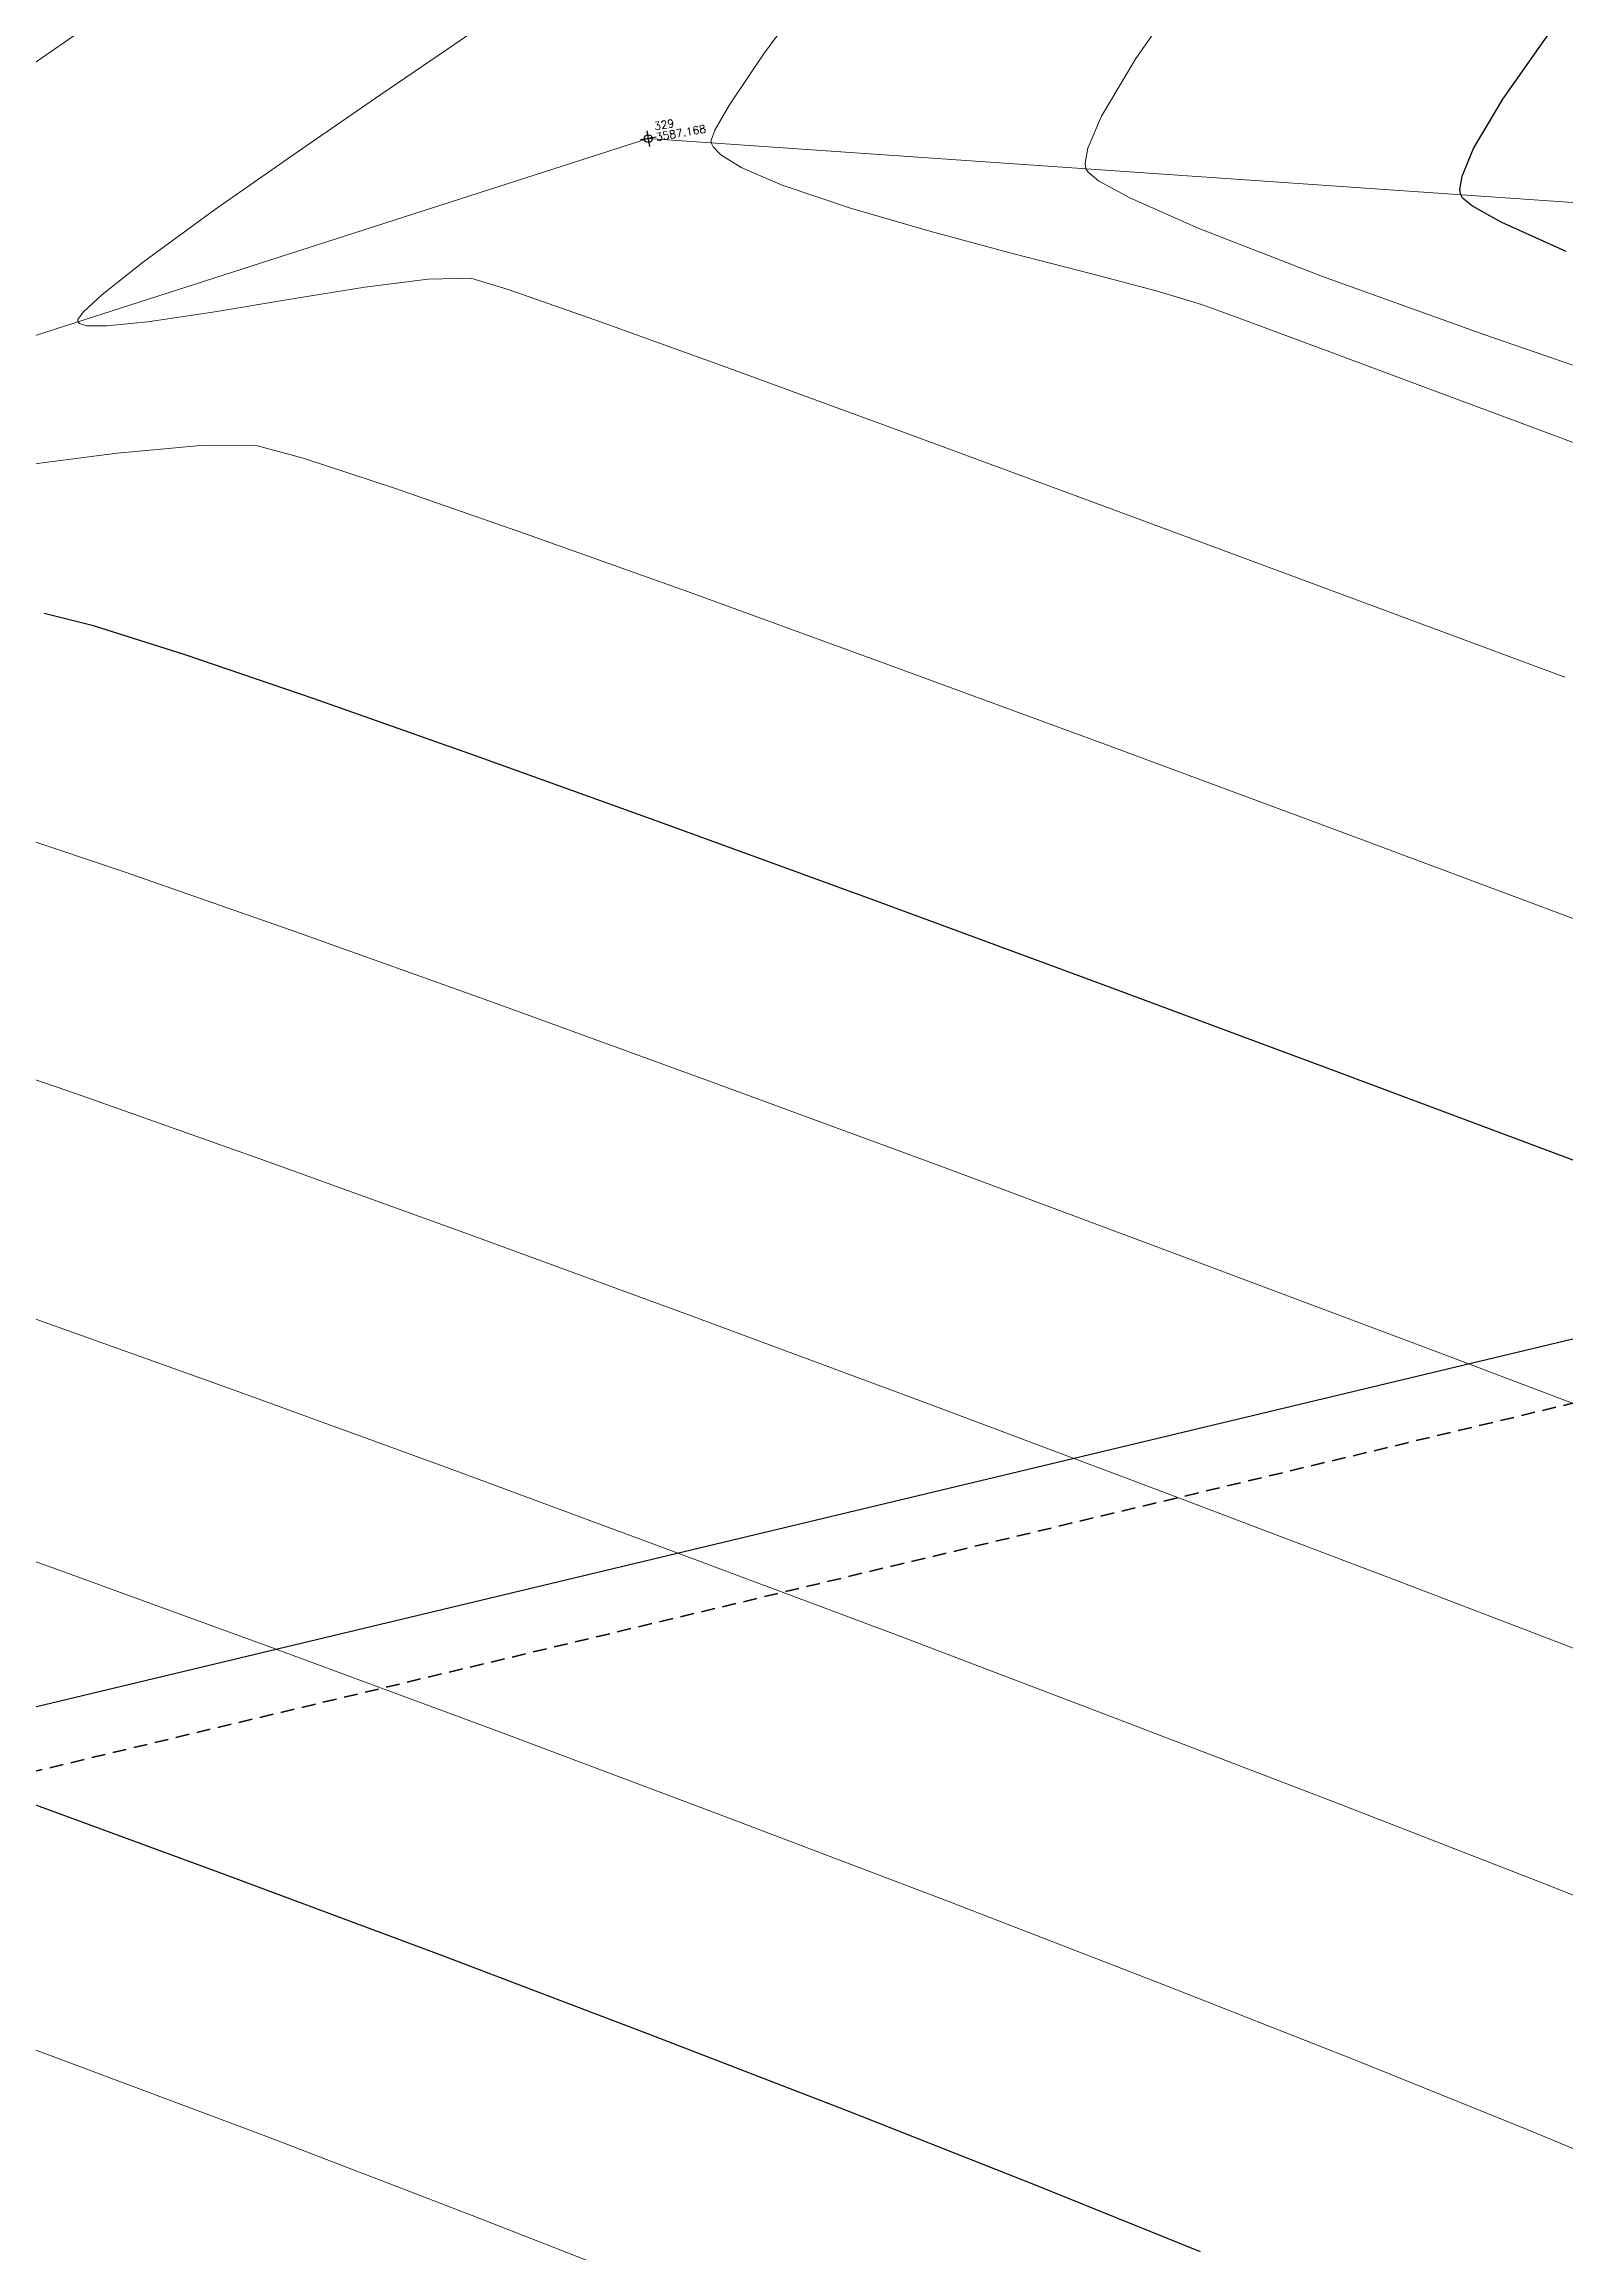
# Model space of a CAD drawing. Header units: millimetres. Extents: x 736950 to 740938, y 8500595 to 8502163.
# Drawn here: x 737934.04 to 737953.38, y 8501228.3 to 8501256.38 of the extents above; entities that cross this region are included whole.
import ezdxf

# ---------------------------------------------------------------- set-up
doc = ezdxf.new("R2010")
doc.units = ezdxf.units.MM
doc.linetypes.add('DASHED', pattern=[0.75, 0.5, -0.25])
for name, color, linetype, lineweight in [('CONT-MJR', 80, 'Continuous', 30), ('CONT-MNR', 96, 'Continuous', 15), ('COTAS', 40, 'Continuous', 5), ('PERIMETRO', 7, 'Continuous', 35), ('pista', 251, 'Continuous', 5), ('saiwite', 5, 'Continuous', 5)]:
    doc.layers.add(name, color=color, linetype=linetype, lineweight=lineweight)
doc.styles.add('5mm', font='arial.ttf', dxfattribs={"height": 3})
doc.styles.add('COTAS', font='arial.ttf')
doc.dimstyles.new('Copy of GenDist', dxfattribs={"dimtxt": 2, "dimasz": 2, "dimexe": 0.18, "dimexo": 0.0625, "dimgap": 1, "dimtad": 2, "dimdec": 3, "dimzin": 1, "dimdsep": 46, "dimtxsty": 'COTAS', "dimcen": 0.09, "dimadec": 3, "dimazin": 0, "dimtfac": 1, "dimtdec": 3, "dimtofl": 0, "dimtmove": 0, "dimatfit": 3, "dimfxl": 1, "dimtolj": 1, "dimtzin": 0, "dimarcsym": 0})

# ---------------------------------------------------------------- blocks, each defined once
blk = doc.blocks.new('*D155')
at = {"layer": 'COTAS', "color": 0, "lineweight": -2, "transparency": 16777216}
for p, q in [((737966.6579041376, 8501242.309450852), (737966.4448905829, 8501243.199841607)), ((737894.410769413, 8501225.781604614), (737964.5416599361, 8501242.55944087)), ((737892.6367909918, 8501224.600933155), (737892.4237774368, 8501225.491323913))]:
    blk.add_line(p, q, dxfattribs=at)
at = {"layer": 'COTAS', "color": 0, "transparency": 16777216}
for points in [[(737964.4641031495, 8501242.883626089), (737964.6192167227, 8501242.235255651), (737966.4867712476, 8501243.024781588)], [(737894.3332126264, 8501226.105789833), (737894.4883261996, 8501225.457419395), (737892.4656581015, 8501225.316263894)]]:
    blk.add_solid(points, dxfattribs=at)
at = {"layer": 'Defpoints', "color": 0, "transparency": 16777216}
for p in [(737966.4867712476, 8501243.024781588), (737966.6724460351, 8501242.248666123), (737892.6513328892, 8501224.540148428)]:
    blk.add_point(p, dxfattribs=at)
at = {"layer": 'COTAS', "color": 0, "transparency": 16777216, "insert": (737929.0059539131, 8501236.13619969), "char_height": 2, "attachment_point": 5, "rotation": 13.45433814943491, "style": 'COTAS'}
blk.add_mtext('\\A1;76.110', dxfattribs=at)

msp = doc.modelspace()

# ---------------------------------------------------------------- hatches: boundary and pattern name
at = {"layer": 'pista'}
h = msp.add_hatch(dxfattribs=at)
h.set_pattern_fill('HONEY', color=256, scale=3, angle=9.94991650582834, style=0)
h.set_pattern_definition([(9.94991650582834, (1479841.21072825, -18.49207214638591), (0.4979252195647159, 0.4170677100899267), [0.375, -0.75]), (129.9499165058283, (1479841.21072825, -18.49207214638591), (-0.6101538418184378, 0.222682034283025), [0.3749999999999999, -0.7499999999999998]), (69.94991650582834, (1479841.21072825, -18.49207214638591), (-0.112228622253722, 0.6397497443729518), [-0.75, 0.375])])
h.paths.add_polyline_path([(737744.7999806425, 8501250.923935566), (737743.4751223363, 8501250.754223157), (737756.465848178, 8501242.026572531), (737763.5739612179, 8501242.006896213), (737770.002546867, 8501243.455222024), (737769.8468594846, 8501244.342704736), (737763.4750639071, 8501242.907173423), (737756.7405500773, 8501242.925815564)])
h.paths.add_polyline_path([(737794.2809870465, 8501256.017245878), (737809.7820272583, 8501263.709828075), (737823.391616501, 8501273.483615467), (737837.0791595323, 8501280.557800073), (737851.5530432165, 8501285.77819753), (737870.8510758049, 8501293.050216693, -0.9976846880626209), (737871.0089264096, 8501292.63424804), (737865.2748787645, 8501289.581801567, 0.7845063948290762), (737866.1540430214, 8501286.121818589), (737883.2588851704, 8501291.348365877), (737897.4188924351, 8501296.516943583), (737903.2981396064, 8501301.44146652, -0.5512150924587264), (737904.1219025984, 8501301.177325813), (737906.855912117, 8501297.98174819, 0.5618964424650519), (737910.2738656431, 8501298.536066804), (737914.22079628, 8501308.558674501), (737925.6412323939, 8501300.72656757, 0.340189525830376), (737928.7023693406, 8501300.894137181), (737936.9171069289, 8501306.117412793, -0.358727273887905), (737938.1716059428, 8501305.962964654), (737943.1732157968, 8501301.051021611, 0.3417074120720416), (737946.0555081918, 8501300.709858142), (737955.8779356404, 8501307.072689936), (737971.8320576148, 8501314.464803053), (737988.5677626224, 8501323.411181662), (738023.1375471824, 8501336.282937778), (738044.4246208373, 8501357.728329657), (738061.4456776979, 8501362.208386911), (738078.9085143938, 8501363.070318012), (738112.0997810266, 8501372.051506756), (738118.6561313582, 8501373.365123207), (738128.3493353954, 8501376.976906104), (738155.2251721952, 8501366.826195797), (738176.6167526407, 8501363.543890122), (738193.8053773039, 8501353.328603027), (738204.7313956148, 8501340.877429372), (738207.705198212, 8501335.751671141), (738214.35685511, 8501331.742925933), (738229.9282901662, 8501313.374534177), (738233.5603594936, 8501308.186787868), (738234.53883727, 8501308.358438132), (738230.6417003467, 8501313.924784988), (738214.9478837823, 8501332.43754055), (738208.3676942562, 8501336.403214611), (738205.4657963786, 8501341.405035153), (738194.387784551, 8501354.029418997), (738176.9261677533, 8501364.406946706), (738155.4549153853, 8501367.70147717), (738128.3514754312, 8501377.93815071), (738118.4090486554, 8501374.233504975), (738111.8936108743, 8501372.928085677), (738078.7671659255, 8501363.964436961), (738061.3074614278, 8501363.102660457), (738043.958527311, 8501358.536303693), (738022.6381405202, 8501337.057350922), (737988.196920163, 8501324.233464561), (737971.4304040315, 8501315.270615296), (737955.4419368334, 8501307.862588815), (737945.5806043665, 8501301.47455489, -0.3391433520832071), (737943.8038299843, 8501301.693147572), (737938.8116631231, 8501306.59581691, 0.3560082385246841), (737936.4342009705, 8501306.876887502), (737928.158540546, 8501301.61487459, -0.3502196171718997), (737926.1502499409, 8501301.468794718), (737914.5128481541, 8501309.44969617, 0.4302069892023044), (737913.4330382891, 8501309.014522241), (737909.4507249827, 8501298.90206584, -0.5704007069138802), (737907.5397775185, 8501298.566836312), (737904.9064502402, 8501301.644734057, 0.4931454261128044), (737902.7202336333, 8501302.131411942), (737896.9620044216, 8501297.308254998), (737882.9728831241, 8501292.20205278), (737866.0373022418, 8501287.027224885, -0.7384715771871906), (737865.6977918843, 8501288.787355538), (737871.5108758068, 8501291.881875956, 0.9119586051647783), (737870.5337161538, 8501293.892406015), (737851.2416702455, 8501286.62264278), (737836.7183275839, 8501281.384406622), (737822.9200107896, 8501274.252970394), (737809.3164408724, 8501264.483505804), (737793.8201376351, 8501256.79327439), (737778.9884914039, 8501246.402265295), (737769.846859484, 8501244.34270474), (737770.0025468671, 8501243.455222024), (737779.3594973255, 8501245.563292695)])
h.paths.add_polyline_path([(738260.5182952256, 8501271.251537092), (738234.538837269, 8501308.358438132), (738233.56035949, 8501308.186787868), (738259.6897886079, 8501270.86568047), (738269.3749442189, 8501234.589470252), (738274.5057655985, 8501215.583008338), (738279.7983711922, 8501189.602392923), (738280.7089290785, 8501189.641305126), (738275.382018582, 8501215.790318219), (738270.2441657205, 8501234.822827347)])

# ---------------------------------------------------------------- linework, layer by layer
at = {"linetype": 'Continuous', "extrusion": (-0.172787269436437, 0.9849591664230046, 0), "elevation": 8245882.275062787}
msp.add_lwpolyline([(-2195751.231162654, 0), (-2195751.031162655, 0)], dxfattribs=at)
at = {"linetype": 'Continuous', "extrusion": (0.9849591664230046, 0.172787269436437, 0), "elevation": 2195751.131162655}
msp.add_lwpolyline([(8245882.375062784, 0), (8245882.175062786, 0)], dxfattribs=at)
at = {"linetype": 'Continuous'}
msp.add_circle((737941.7214199239, 8501255.174383635), 0.05, dxfattribs=at)
at = {"layer": 'CONT-MJR'}
for points, elevation in [([(737952.5908916446, 8501255.676613126), (737953.287067893, 8501256.662244128)], 3585), ([(737952.046938039, 8501254.525437355), (737952.0734326012, 8501254.69692153)], 3585), ([(737952.056699486, 8501254.460465638), (737952.046938039, 8501254.525437355)], 3585), ([(737952.5813687167, 8501254.106140772), (737952.2078650842, 8501254.3149362)], 3585), ([(737935.8312083868, 8501248.608141437), (737934.6639603783, 8501248.978605574)], 3590), ([(737953.6231773907, 8501242.13089942), (737950.507616287, 8501243.29794676)], 3590), ([(737946.645645703, 8501229.151007183), (737944.2872733508, 8501230.080746643)], 3595)]:
    msp.add_lwpolyline(points, dxfattribs=dict(at, elevation=elevation))
at = {"layer": 'CONT-MJR', "extrusion": (0.8605081465192415, -0.5094366788659996, 0), "elevation": -3695837.241877275}
msp.add_lwpolyline([(7691339.154129852, 3585), (7691339.88243294, 3585)], dxfattribs=at)
at = {"layer": 'CONT-MJR', "extrusion": (0.9236709739533417, -0.3831865497066479, 0), "elevation": -2575941.545092418}
msp.add_lwpolyline([(8135135.514598442, 3585.00000000001), (8135135.896748438, 3585.00000000001)], dxfattribs=at)
at = {"layer": 'CONT-MJR', "extrusion": (0.8579647284822437, 0.5137085989940112, 0), "elevation": 5000304.35453648}
msp.add_lwpolyline([(6914684.109787976, 3585.000000000003), (6914684.157760018, 3585.000000000003)], dxfattribs=at)
at = {"layer": 'CONT-MJR', "extrusion": (0.6363485341139051, 0.7714016743118233, 0), "elevation": 7027476.618013469}
msp.add_lwpolyline([(4840503.15272993, 3585), (4840503.316745585, 3585)], dxfattribs=at)
at = {"layer": 'CONT-MJR', "extrusion": (-0.4114499219552685, -0.9114323681563014, 0), "elevation": -8051948.69426922}
msp.add_lwpolyline([(-2825245.575773727, 3585.00000000001), (-2825246.469669584, 3585.00000000001)], dxfattribs=at)
at = {"layer": 'CONT-MJR', "extrusion": (-0.2426176755338433, -0.9701219838342777, 0), "elevation": -8426284.517059892}
msp.add_lwpolyline([(-1346666.626182423, 3590.000000000006), (-1346667.273294328, 3590.000000000006)], dxfattribs=at)
at = {"layer": 'CONT-MJR', "extrusion": (0.322380166042227, 0.9466102833492706, 0), "elevation": 8285265.229568833}
msp.add_lwpolyline([(2042094.557573223, 3590.000000000003), (2042096.291585139, 3590.000000000003)], dxfattribs=at)
at = {"layer": 'CONT-MJR', "extrusion": (-0.3324086883325488, -0.9431354430414725, 0), "elevation": -8263125.172574372}
msp.add_lwpolyline([(-2129911.554049072, 3590.00000000001), (-2129913.728004052, 3590.00000000001)], dxfattribs=at)
at = {"layer": 'CONT-MJR', "extrusion": (0.3385572313162832, 0.9409458013740498, 0), "elevation": 8249047.740079646}
msp.add_lwpolyline([(2183795.117584049, 3590), (2183797.661778892, 3590)], dxfattribs=at)
at = {"layer": 'CONT-MJR', "extrusion": (-0.3428031483486834, -0.9394072607140265, 0), "elevation": -8239101.466886161}
msp.add_lwpolyline([(-2221023.213746201, 3590.000000000013), (-2221026.058390916, 3590.000000000013)], dxfattribs=at)
at = {"layer": 'CONT-MJR', "extrusion": (0.3459973049805475, 0.9382355061210369, 0), "elevation": 8231497.204040701}
msp.add_lwpolyline([(2249039.138101229, 3590.000000000013), (2249042.2133689, 3590.000000000013)], dxfattribs=at)
at = {"layer": 'CONT-MJR', "extrusion": (0.3485732915087456, 0.9372815267819797, 0), "elevation": 8225288.135254972}
msp.add_lwpolyline([(2271638.979813835, 3590), (2271642.215859396, 3590)], dxfattribs=at)
at = {"layer": 'CONT-MJR', "extrusion": (-0.3450422140757402, -0.9385871672389896, 0), "elevation": -8233767.479341692}
msp.add_lwpolyline([(-2240666.721154264, 3595), (-2240669.621434044, 3595)], dxfattribs=at)
at = {"layer": 'CONT-MJR', "extrusion": (-0.3498454013746825, -0.936807448271515, 0), "elevation": -8222182.11995677}
msp.add_lwpolyline([(-2282810.139068862, 3595.000000000006), (-2282813.055293051, 3595.000000000006)], dxfattribs=at)
at = {"layer": 'CONT-MJR', "extrusion": (0.3547794539611864, 0.9349500195448966, 0), "elevation": 8210032.717419826}
msp.add_lwpolyline([(2326123.473764923, 3595.00000000001), (2326126.334417042, 3595.00000000001)], dxfattribs=at)
at = {"layer": 'CONT-MJR', "extrusion": (-0.3602380809924809, -0.9328603995254889, 0), "elevation": -8196296.523510134}
msp.add_lwpolyline([(-2374067.807710355, 3595), (-2374070.541285525, 3595)], dxfattribs=at)
at = {"layer": 'CONT-MJR', "extrusion": (0.3752256803126209, 0.9269334867367405, 0), "elevation": 8156970.510637943}
msp.add_lwpolyline([(2505849.769354984, 3595.000000000013), (2505852.034406104, 3595.000000000013)], dxfattribs=at)
at = {"layer": 'CONT-MNR', "extrusion": (0.8193267728644542, -0.5733268171536362, 0), "elevation": -4269377.665672741}
msp.add_lwpolyline([(7388392.135014336, 3586.000000000006), (7388393.571169237, 3586.000000000006)], dxfattribs=at)
at = {"layer": 'CONT-MNR', "extrusion": (-0.8061078817128084, 0.5917686059943437, 0), "elevation": 4435914.737925115}
msp.add_lwpolyline([(-7289621.277061114, 3587), (-7289622.647328489, 3587)], dxfattribs=at)
at = {"layer": 'CONT-MNR', "extrusion": (0.5701042207854217, -0.821572381134278, 0), "elevation": -6563698.005977595}
msp.add_lwpolyline([(5452867.602298376, 3589), (5452869.422847941, 3589)], dxfattribs=at)
at = {"layer": 'CONT-MNR'}
for points, elevation in [([(737939.260130226, 8501256.375721896), (737939.943870496, 8501256.847236048)], 3588), ([(737942.7527580886, 8501255.603896314), (737943.1885057212, 8501256.246912062)], 3587), ([(737937.2554690031, 8501255.003256574), (737938.3191482149, 8501255.733616656)], 3588), ([(737942.5692805641, 8501255.284023333), (737942.7527580886, 8501255.603896314)], 3587), ([(737942.522040436, 8501255.155963095), (737942.5692805641, 8501255.284023333)], 3587), ([(737942.522308702, 8501255.119061578), (737942.522040436, 8501255.155963095)], 3587), ([(737936.2036371306, 8501254.266977903), (737937.2554690031, 8501255.003256574)], 3588), ([(737942.6431296295, 8501254.968204131), (737942.545869742, 8501255.070071828)], 3587), ([(737943.4254969881, 8501254.580839448), (737942.9022940901, 8501254.807110433)], 3587), ([(737947.3155048183, 8501254.746630149), (737947.2895040939, 8501254.789763609)], 3586), ([(737947.4495024448, 8501254.637734864), (737947.3155048183, 8501254.746630149)], 3586), ([(737947.8466003452, 8501254.420394594), (737947.4495024448, 8501254.637734864)], 3586), ([(737946.3548650068, 8501253.714986034), (737945.3025741362, 8501253.995536279)], 3587), ([(737947.3488808599, 8501253.458373616), (737946.3548650068, 8501253.714986034)], 3587), ([(737934.5326923098, 8501252.968461348), (737934.7696612275, 8501253.189578747)], 3588), ([(737938.1158763091, 8501253.28518109), (737937.1707455331, 8501253.133221682)], 3588), ([(737938.9213484337, 8501253.387771955), (737938.1158763091, 8501253.28518109)], 3588), ([(737939.4636101553, 8501253.400279561), (737938.9213484337, 8501253.387771955)], 3588), ([(737939.9390055534, 8501253.254050499), (737939.4636101553, 8501253.400279561)], 3588), ([(737941.043161417, 8501252.868057074), (737939.9390055534, 8501253.254050499)], 3588), ([(737934.4667788594, 8501252.874756861), (737934.5326923098, 8501252.968461348)], 3588), ([(737936.2095078573, 8501252.972608441), (737935.3557150338, 8501252.844056077)], 3588), ([(737937.1707455331, 8501253.133221682), (737936.2095078573, 8501252.972608441)], 3588), ([(737934.4646709514, 8501252.845992822), (737934.4667788594, 8501252.874756861)], 3588), ([(737934.4840261714, 8501252.823416589), (737934.4646709514, 8501252.845992822)], 3588), ([(737934.5761549686, 8501252.79546585), (737934.4840261714, 8501252.823416589)], 3588), ([(737934.833067846, 8501252.791658303), (737934.5761549686, 8501252.79546585)], 3588), ([(737950.3927083039, 8501252.462066285), (737949.2725095929, 8501252.876898155)], 3587), ([(737954.8354224386, 8501251.826046864), (737952.364578373, 8501252.678689452)], 3586), ([(737952.0432309131, 8501251.848780464), (737950.3927083039, 8501252.462066285)], 3587), ([(737947.3813813975, 8501250.55230907), (737944.8390303794, 8501251.489104517)], 3588), ([(737936.0307205743, 8501251.272135016), (737934.9661316916, 8501251.174819976)], 3589), ([(737937.3322389214, 8501251.112490075), (737936.749896524, 8501251.267942961)], 3589), ([(737944.7421806451, 8501248.497112539), (737942.2664363451, 8501249.39713569)], 3589), ([(737942.5327707242, 8501243.176859967), (737939.7520687756, 8501244.188298967)], 3591), ([(737936.8513035071, 8501242.17432848), (737934.4352625024, 8501243.029969923)], 3592), ([(737939.5158490881, 8501241.212163558), (737936.8513035071, 8501242.17432848)], 3592), ([(737936.4775502777, 8501239.250134757), (737933.9296311646, 8501240.162966937)], 3593), ([(737954.900201049, 8501238.554720169), (737951.7659291461, 8501239.741606746)], 3591), ([(737951.3064657843, 8501236.814636815), (737948.324207593, 8501237.944711788)], 3592), ([(737936.9758837572, 8501235.969179353), (737934.1918877215, 8501236.983053422)], 3594), ([(737950.442298797, 8501234.023070654), (737947.696895575, 8501235.07652947)], 3593), ([(737953.0373886531, 8501233.013793493), (737950.442298797, 8501234.023070654)], 3593), ([(737948.2151420175, 8501231.722074501), (737945.532084159, 8501232.759146288)], 3594), ([(737934.1261074446, 8501230.795194983), (737931.3720184811, 8501231.8108873)], 3596), ([(737950.6951555519, 8501230.746010423), (737948.2151420175, 8501231.722074501)], 3594), ([(737936.8546636488, 8501229.770567698), (737934.1261074446, 8501230.795194983)], 3596), ([(737952.9010008506, 8501229.857676908), (737950.6951555519, 8501230.746010423)], 3594), ([(737954.7615540012, 8501229.083796814), (737952.9010008506, 8501229.857676908)], 3594), ([(737941.9315862233, 8501227.805411445), (737939.4817892043, 8501228.76473125)], 3596)]:
    msp.add_lwpolyline(points, dxfattribs=dict(at, elevation=elevation))
at = {"layer": 'CONT-MNR', "extrusion": (0.563652343667184, -0.8260121279245788, 0), "elevation": -6606199.675486007}
msp.add_lwpolyline([(5401298.719643819, 3588.000000000003), (5401299.858830493, 3588.000000000003)], dxfattribs=at)
at = {"layer": 'CONT-MNR', "extrusion": (0.8597857271754267, -0.510654974856236, 0), "elevation": -3706731.676972173}
msp.add_lwpolyline([(7686094.660758671, 3586.000000000013), (7686095.515137582, 3586.000000000013)], dxfattribs=at)
at = {"layer": 'CONT-MNR', "extrusion": (0.9198848646383505, -0.3921885207515432, 0), "elevation": -2655268.080018527}
msp.add_lwpolyline([(8109590.318438259, 3586.000000000003), (8109590.759245902, 3586.000000000003)], dxfattribs=at)
at = {"layer": 'CONT-MNR', "extrusion": (0.9011929720403737, 0.4334180743174403, 0), "elevation": 4349626.237859301}
msp.add_lwpolyline([(7341433.68548355, 3587), (7341433.739844551, 3587)], dxfattribs=at)
at = {"layer": 'CONT-MNR', "extrusion": (-0.5279139524534023, -0.8492978622397602, 0), "elevation": -7609667.888269394}
msp.add_lwpolyline([(-3861197.696661783, 3587.000000000006), (-3861198.001813218, 3587.000000000006)], dxfattribs=at)
at = {"layer": 'CONT-MNR', "extrusion": (0.9856011365877775, -0.1690869585653525, 0), "elevation": -710129.6509102647}
msp.add_lwpolyline([(8503623.714160496, 3586.000000000003), (8503623.909167837, 3586.000000000003)], dxfattribs=at)
at = {"layer": 'CONT-MNR', "extrusion": (0.9902839002544405, 0.1390604073661997, 0), "elevation": 1912965.27422069}
msp.add_lwpolyline([(8316036.499570627, 3586), (8316036.571153378, 3586)], dxfattribs=at)
at = {"layer": 'CONT-MNR', "extrusion": (-0.3198509270164354, -0.9474678804512199, 0), "elevation": -8290697.547615076}
msp.add_lwpolyline([(-2019955.550066209, 3587), (-2019956.465235673, 3587)], dxfattribs=at)
at = {"layer": 'CONT-MNR', "extrusion": (-0.2782526367078966, -0.9605079230100622, 0), "elevation": -8370857.044421011}
msp.add_lwpolyline([(-1656694.029710997, 3587.00000000001), (-1656695.081220779, 3587.00000000001)], dxfattribs=at)
at = {"layer": 'CONT-MNR', "extrusion": (-0.4030015249711145, -0.9151993066381532, 0), "elevation": -8077736.258628763}
msp.add_lwpolyline([(-2750648.186740867, 3586), (-2750649.1380427, 3586)], dxfattribs=at)
at = {"layer": 'CONT-MNR', "extrusion": (-0.5889648926766704, 0.808158620070564, 0), "elevation": 6435743.400292491}
msp.add_lwpolyline([(-5603308.690625116, 3588.000000000013), (-5603309.810999224, 3588.000000000013)], dxfattribs=at)
at = {"layer": 'CONT-MNR', "extrusion": (-0.3616676705622753, -0.9323070824948492, 0), "elevation": -8192671.542355689}
msp.add_lwpolyline([(-2386632.23061836, 3586.000000000006), (-2386633.928834062, 3586.000000000006)], dxfattribs=at)
at = {"layer": 'CONT-MNR', "extrusion": (0.6198938939116339, -0.7846856442493848, 0), "elevation": -6213370.078173657}
msp.add_lwpolyline([(5848921.76296231, 3588), (5848922.436526193, 3588)], dxfattribs=at)
at = {"layer": 'CONT-MNR', "extrusion": (-0.2555686024497179, -0.9667909233344602, 0), "elevation": -8407530.853156265}
msp.add_lwpolyline([(-1459211.802784682, 3587.000000000006), (-1459212.666630634, 3587.000000000006)], dxfattribs=at)
at = {"layer": 'CONT-MNR', "extrusion": (-0.2878257001389002, -0.9576828109241347, 0), "elevation": -8353904.549701641}
msp.add_lwpolyline([(-1740158.272805803, 3587), (-1740158.873963701, 3587)], dxfattribs=at)
at = {"layer": 'CONT-MNR', "extrusion": (0.3391500969450791, 0.94073227421097, 0), "elevation": 8247679.382053242}
msp.add_lwpolyline([(2188985.063942968, 3586.00000000001), (2188987.258072777, 3586.00000000001)], dxfattribs=at)
at = {"layer": 'CONT-MNR', "extrusion": (-0.3437152232940889, -0.9390739296114523, 0), "elevation": -8236949.344709771}
msp.add_lwpolyline([(-2229021.107673071, 3587.000000000013), (-2229021.653691554, 3587.000000000013)], dxfattribs=at)
at = {"layer": 'CONT-MNR', "extrusion": (0.09975451803240969, -0.9950120783850425, 0), "elevation": -8385236.875492569}
msp.add_lwpolyline([(1582292.972134289, 3588.000000000013), (1582292.44686711, 3588.000000000013)], dxfattribs=at)
at = {"layer": 'CONT-MNR', "extrusion": (-0.3390766515379784, -0.9407587492985608, 0), "elevation": -8247846.593571796}
msp.add_lwpolyline([(-2188350.100900507, 3588), (-2188351.863557818, 3588)], dxfattribs=at)
at = {"layer": 'CONT-MNR', "extrusion": (0.3432775169876071, 0.9392340210676056, 0), "elevation": 8237984.492234781}
msp.add_lwpolyline([(2225185.603978405, 3588.000000000013), (2225187.879911376, 3588.000000000013)], dxfattribs=at)
at = {"layer": 'CONT-MNR', "extrusion": (-0.3488338495325543, -0.9371845844977922, 0), "elevation": -8224664.83362106}
msp.add_lwpolyline([(-2273924.884514305, 3587.000000000013), (-2273927.129241172, 3587.000000000013)], dxfattribs=at)
at = {"layer": 'CONT-MNR', "extrusion": (-0.005828872373325467, -0.9999830119791314, 0), "elevation": -8505408.187643752}
msp.add_lwpolyline([(688371.505157207, 3589.000000000013), (688370.7859690398, 3589.000000000013)], dxfattribs=at)
at = {"layer": 'CONT-MNR', "extrusion": (0.1294221981945344, -0.9915895797226263, 0), "elevation": -8334246.914114852}
msp.add_lwpolyline([(1831979.237378224, 3589.000000000003), (1831977.913979921, 3589.000000000003)], dxfattribs=at)
at = {"layer": 'CONT-MNR', "extrusion": (-0.3122686955117425, -0.9499938219816982, 0), "elevation": -8306570.764088268}
msp.add_lwpolyline([(-1953637.467614573, 3589), (-1953638.688478392, 3589)], dxfattribs=at)
at = {"layer": 'CONT-MNR', "extrusion": (-0.3287556762251112, -0.9444150069486243, 0), "elevation": -8271310.236394956}
msp.add_lwpolyline([(-2097912.480777829, 3589.000000000013), (-2097914.24681319, 3589.000000000013)], dxfattribs=at)
at = {"layer": 'CONT-MNR', "extrusion": (-0.3474249600600868, -0.9377077887739054, 0), "elevation": -8228070.19672156}
msp.add_lwpolyline([(-2261564.563169248, 3588), (-2261567.626370127, 3588)], dxfattribs=at)
at = {"layer": 'CONT-MNR', "extrusion": (-0.3368105657553234, -0.9415724309874303, 0), "elevation": -8253088.813544675}
msp.add_lwpolyline([(-2168484.525339533, 3589.00000000001), (-2168486.762569477, 3589.00000000001)], dxfattribs=at)
at = {"layer": 'CONT-MNR', "extrusion": (-0.348674856278356, -0.9372437487651053, 0), "elevation": -8225047.638065755}
msp.add_lwpolyline([(-2272529.344026288, 3588.000000000003), (-2272532.681197209, 3588.000000000003)], dxfattribs=at)
at = {"layer": 'CONT-MNR', "extrusion": (-0.344966941090501, -0.9386148355713664, 0), "elevation": -8233964.500672502}
msp.add_lwpolyline([(-2240000.849574439, 3589.000000000013), (-2240003.806656494, 3589.000000000013)], dxfattribs=at)
at = {"layer": 'CONT-MNR', "extrusion": (-0.3474294957344058, -0.9377061082736619, 0), "elevation": -8228056.42111235}
msp.add_lwpolyline([(-2261603.023424328, 3589), (-2261606.229081594, 3589)], dxfattribs=at)
at = {"layer": 'CONT-MNR', "extrusion": (-0.3184239408131659, -0.9479484131096024, 0), "elevation": -8293718.701337274}
msp.add_lwpolyline([(-2007475.826247632, 3591), (-2007477.680841624, 3591)], dxfattribs=at)
at = {"layer": 'CONT-MNR', "extrusion": (0.3493975052360806, 0.9369745905491798, 0), "elevation": 8223289.902359845}
msp.add_lwpolyline([(2278870.000952435, 3589), (2278873.380931216, 3589)], dxfattribs=at)
at = {"layer": 'CONT-MNR', "extrusion": (-0.3297768325709246, -0.9440589180233872, 0), "elevation": -8269030.844357851}
msp.add_lwpolyline([(-2106857.445232248, 3591), (-2106859.744961384, 3591)], dxfattribs=at)
at = {"layer": 'CONT-MNR', "extrusion": (-0.3368568875512651, -0.9415558598985376, 0), "elevation": -8252976.370003525}
msp.add_lwpolyline([(-2168891.159771244, 3591.00000000001), (-2168893.827653994, 3591.00000000001)], dxfattribs=at)
at = {"layer": 'CONT-MNR', "extrusion": (-0.3256663706056748, -0.945484751361188, 0), "elevation": -8278116.081729042}
msp.add_lwpolyline([(-2070863.207162071, 3592.000000000013), (-2070865.428145388, 3592.000000000013)], dxfattribs=at)
at = {"layer": 'CONT-MNR', "extrusion": (0.3456301469169138, 0.9383708230450223, 0), "elevation": 8232373.742793752}
msp.add_lwpolyline([(2245819.013515065, 3591), (2245822.18635853, 3591)], dxfattribs=at)
at = {"layer": 'CONT-MNR', "extrusion": (-0.3487664221721932, -0.9372096791888181, 0), "elevation": -8224816.978025188}
msp.add_lwpolyline([(-2273334.800010392, 3591.000000000006), (-2273338.109585671, 3591.000000000006)], dxfattribs=at)
at = {"layer": 'CONT-MNR', "extrusion": (-0.3441236077403669, -0.9389243540327166, 0), "elevation": -8235964.822095143}
msp.add_lwpolyline([(-2232605.382457052, 3592), (-2232608.412966994, 3592)], dxfattribs=at)
at = {"layer": 'CONT-MNR', "extrusion": (0.3515321812691281, 0.9361757984119057, 0), "elevation": 8218068.696538205}
msp.add_lwpolyline([(2297606.766200627, 3591.000000000011), (2297610.135320737, 3591.000000000011)], dxfattribs=at)
at = {"layer": 'CONT-MNR', "extrusion": (-0.347859239378974, -0.9375467719419025, 0), "elevation": -8227010.346720446}
msp.add_lwpolyline([(-2265376.304632016, 3592.000000000003), (-2265379.460381801, 3592.000000000003)], dxfattribs=at)
at = {"layer": 'CONT-MNR', "extrusion": (-0.3424367508866632, -0.9395408834330656, 0), "elevation": -8239958.40508053}
msp.add_lwpolyline([(-2217812.368693096, 3593), (-2217815.257291248, 3593)], dxfattribs=at)
at = {"layer": 'CONT-MNR', "extrusion": (0.3511839836582779, 0.9363064720602452, 0), "elevation": 8218919.740386954}
msp.add_lwpolyline([(2294552.815449218, 3592.000000000009), (2294556.024095085, 3592.000000000009)], dxfattribs=at)
at = {"layer": 'CONT-MNR', "extrusion": (-0.3467752378431649, -0.9379482578579782, 0), "elevation": -8229620.655163242}
msp.add_lwpolyline([(-2255867.137763107, 3593.000000000006), (-2255870.140831691, 3593.000000000006)], dxfattribs=at)
at = {"layer": 'CONT-MNR', "extrusion": (-0.336804231655945, -0.9415746967387392, 0), "elevation": -8253088.992734083}
msp.add_lwpolyline([(-2168432.427262584, 3594.000000000003), (-2168435.221964706, 3594.000000000003)], dxfattribs=at)
at = {"layer": 'CONT-MNR', "extrusion": (0.3506728812678421, 0.9364980140626621, 0), "elevation": 8220168.023449196}
msp.add_lwpolyline([(2290069.075038276, 3593.00000000001), (2290072.124932374, 3593.00000000001)], dxfattribs=at)
at = {"layer": 'CONT-MNR', "extrusion": (-0.3575623640079127, -0.9338892631597565, 0), "elevation": -8203077.398430407}
msp.add_lwpolyline([(-2350554.433209535, 3592), (-2350557.530589527, 3592)], dxfattribs=at)
at = {"layer": 'CONT-MNR', "extrusion": (-0.354412331662212, -0.9350892466314402, 0), "elevation": -8210951.267050246}
msp.add_lwpolyline([(-2322895.589537905, 3593.000000000013), (-2322898.618603351, 3593.000000000013)], dxfattribs=at)
at = {"layer": 'CONT-MNR', "extrusion": (-0.3468770934371974, -0.9379105938460031, 0), "elevation": -8229372.709612411}
msp.add_lwpolyline([(-2256762.061201498, 3594.000000000013), (-2256765.116340632, 3594.000000000013)], dxfattribs=at)
at = {"layer": 'CONT-MNR', "extrusion": (-0.351267039631558, -0.9362753157423737, 0), "elevation": -8218710.342509335}
msp.add_lwpolyline([(-2295285.690398315, 3594), (-2295288.761903803, 3594)], dxfattribs=at)
at = {"layer": 'CONT-MNR', "extrusion": (-0.3557007284785004, -0.9345999099935032, 0), "elevation": -8207739.134871732}
msp.add_lwpolyline([(-2334210.857527665, 3594), (-2334213.86948844, 3594)], dxfattribs=at)
at = {"layer": 'CONT-MNR', "extrusion": (0.367478996329396, 0.9300318205613933, 0), "elevation": 8177599.458352801}
msp.add_lwpolyline([(2437702.207947797, 3593.000000000006), (2437704.768619781, 3593.000000000006)], dxfattribs=at)
at = {"layer": 'CONT-MNR', "extrusion": (0.3575552709514942, 0.9338919788791441, 0), "elevation": 8203083.505356122}
msp.add_lwpolyline([(2350503.391452949, 3596.000000000013), (2350506.204546557, 3596.000000000013)], dxfattribs=at)
at = {"layer": 'PERIMETRO', "linetype": 'DASHED', "ltscale": 0.35}
msp.add_lwpolyline([(737683.200969866, 8501281.329551859), (737744.6024409891, 8501182.423775388), (737752.754863814, 8501178.840202238), (737760.1534312089, 8501181.935448542), (737818.0712830903, 8501217.512164854), (737892.6513328891, 8501224.540148428), (737966.6724460352, 8501242.248666123), (737994.6087461784, 8501268.421881564), (738169.7309229737, 8501324.89666196), (738221.1104446506, 8501260.626977284), (738220.501630505, 8501242.23256058), (738236.8284346196, 8501144.032219619), (738320.8206677334, 8501132.278902221)], dxfattribs=at)
at = {"layer": 'saiwite'}
for p, q in [((737891.325392208, 8501239.004381303), (737941.7214199239, 8501255.174383635)), ((737941.7214199239, 8501255.174383635), (737964.6468625638, 8501253.590789696))]:
    msp.add_line(p, q, dxfattribs=at)

# ---------------------------------------------------------------- texts
at = {"color": 2, "insert": (737941.7870862595, 8501255.378804602), "char_height": 0.1, "width": 0.4, "attachment_point": 1, "rotation": 9.94991650582834, "style": '5mm'}
msp.add_mtext('\\Ftxt.shx;\\W1.0000000000;\\T1.0000000000;\\o\\l329', dxfattribs=at)
at = {"color": 1, "insert": (737941.8112764772, 8501255.240910318), "char_height": 0.1, "width": 0.7999999999999999, "attachment_point": 1, "rotation": 9.94991650582834, "style": '5mm'}
msp.add_mtext('\\Ftxt.shx;\\W1.0000000000;\\T1.0000000000;\\o\\l3587.168', dxfattribs=at)

# ---------------------------------------------------------------- dimensions: what is measured, and where the dimension line sits
at = {"layer": 'COTAS'}
dim = msp.add_aligned_dim(p1=(737892.6513328891, 8501224.540148428), p2=(737966.6724460353, 8501242.248666123), distance=0.798016505607991, dimstyle='Copy of GenDist', dxfattribs=at)
dim.commit()
dim.dimension.update_dxf_attribs({"geometry": '*D155', "text_midpoint": (737929.0059539131, 8501236.13619969)})

doc.saveas('drawing.dxf')
